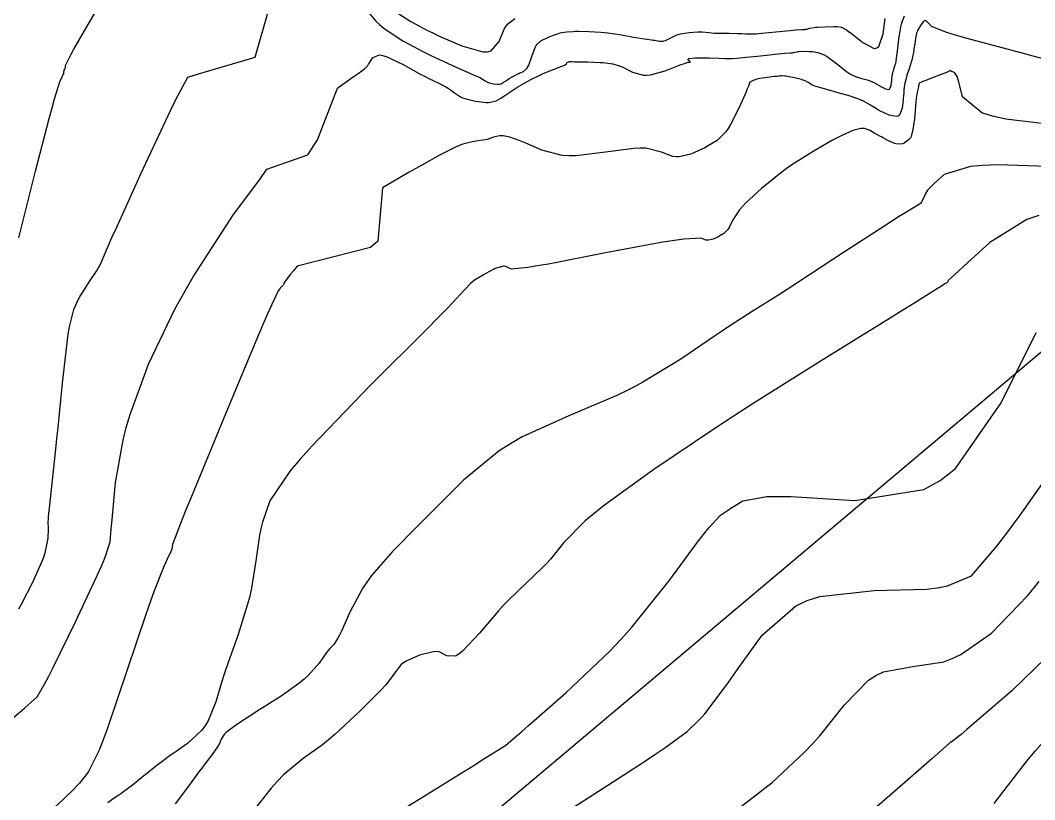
# Model space of a CAD drawing. Header units: metres. Extents: x 837476 to 838477, y 1189012 to 1191014.
# Drawn here: x 837896.8 to 837987.4, y 1190615.1 to 1190684.7 of the extents above; entities that cross this region are included whole.
import ezdxf

# ---------------------------------------------------------------- set-up
doc = ezdxf.new("R2010")
doc.units = ezdxf.units.M
doc.header["$LTSCALE"] = 0.3
for name, color, linetype in [('COTAS 10', 1, 'Continuous'), ('COTAS INT', 252, 'Continuous'), ('VIA2', 121, 'Continuous')]:
    doc.layers.add(name, color=color, linetype=linetype)

msp = doc.modelspace()

# ---------------------------------------------------------------- linework, layer by layer
at = {"layer": 'COTAS 10'}
for points in [[(837990.601, 1190680.581), (837985.921, 1190681.868), (837981.206, 1190683.112), (837980.279, 1190683.379), (837979.517, 1190683.612), (837978.135, 1190684.174), (837977.869, 1190684.464), (837977.811, 1190684.525), (837977.759, 1190684.578), (837977.63, 1190684.702), (837977.504, 1190684.675), (837977.454, 1190684.634), (837977.399, 1190684.578), (837977.146, 1190684.252), (837976.899, 1190683.819), (837976.847, 1190683.695), (837976.802, 1190683.569), (837976.699, 1190683.101), (837976.638, 1190682.615), (837976.6, 1190682.341), (837976.525, 1190681.836), (837976.417, 1190681.303), (837976.378, 1190681.147), (837976.334, 1190680.987), (837976.139, 1190680.381), (837975.946, 1190679.8), (837975.903, 1190679.656), (837975.864, 1190679.52), (837975.762, 1190679.092), (837975.701, 1190678.738), (837975.688, 1190678.649), (837975.678, 1190678.564), (837975.654, 1190678.288), (837975.626, 1190677.919), (837975.612, 1190677.774), (837975.595, 1190677.611), (837975.514, 1190676.87), (837975.275, 1190676.249), (837975.16, 1190676.162), (837975.022, 1190676.111), (837974.346, 1190676.235), (837973.594, 1190676.595), (837973.408, 1190676.693), (837973.233, 1190676.791), (837972.68, 1190677.14), (837972.077, 1190677.48), (837971.87, 1190677.572), (837971.646, 1190677.663), (837970.69, 1190677.983), (837969.683, 1190678.276), (837969.426, 1190678.349), (837969.178, 1190678.419), (837968.364, 1190678.644), (837967.714, 1190678.845), (837967.57, 1190678.9), (837967.443, 1190678.954), (837967.113, 1190679.147), (837966.788, 1190679.329), (837966.663, 1190679.376), (837966.524, 1190679.422), (837965.893, 1190679.575), (837965.283, 1190679.691), (837965.157, 1190679.713), (837965.048, 1190679.73), (837964.809, 1190679.755), (837964.705, 1190679.75), (837964.682, 1190679.748), (837964.661, 1190679.745), (837964.606, 1190679.734), (837964.567, 1190679.724), (837964.555, 1190679.723), (837964.544, 1190679.721), (837964.503, 1190679.719), (837964.319, 1190679.703), (837964.218, 1190679.693), (837964.095, 1190679.68), (837963.471, 1190679.614), (837962.811, 1190679.523), (837962.665, 1190679.495), (837962.536, 1190679.465), (837962.206, 1190679.345), (837962.027, 1190679.241), (837961.994, 1190679.22), (837961.967, 1190679.203), (837961.928, 1190679.174), (837961.785, 1190678.825), (837961.692, 1190678.607), (837961.577, 1190678.336), (837960.968, 1190676.92), (837960.203, 1190675.398), (837959.989, 1190675.06), (837959.774, 1190674.76), (837958.989, 1190673.977), (837958.149, 1190673.457), (837957.9, 1190673.321), (837957.643, 1190673.19), (837956.655, 1190672.745), (837955.621, 1190672.519), (837955.335, 1190672.525), (837955.049, 1190672.56), (837954.017, 1190672.934), (837952.626, 1190673.278), (837952.113, 1190673.295), (837951.544, 1190673.276), (837949.031, 1190672.925), (837946.409, 1190672.602), (837945.771, 1190672.603), (837945.173, 1190672.642), (837943.331, 1190673.107), (837941.927, 1190673.723), (837941.605, 1190673.857), (837941.311, 1190673.975), (837940.489, 1190674.27), (837939.88, 1190674.386), (837939.72, 1190674.39), (837939.564, 1190674.384), (837939.033, 1190674.261), (837938.456, 1190674.08), (837938.271, 1190674.036), (837938.074, 1190673.996), (837937.272, 1190673.874), (837936.286, 1190673.635), (837935.974, 1190673.521), (837935.644, 1190673.385), (837934.311, 1190672.724), (837932.635, 1190671.783), (837932.089, 1190671.472), (837931.508, 1190671.139), (837929.113, 1190669.754), (837928.692, 1190664.985), (837928.054, 1190664.428), (837921.484, 1190662.745), (837921.154, 1190662.343), (837920.882, 1190662.006), (837920.378, 1190661.322), (837920.263, 1190661.106), (837920.237, 1190661.063), (837920.213, 1190661.028), (837920.147, 1190660.963), (837920.057, 1190660.877), (837920.017, 1190660.829), (837919.972, 1190660.77), (837919.758, 1190660.47), (837918.86, 1190658.502), (837918.383, 1190657.392), (837917.808, 1190656.036), (837914.907, 1190649.097), (837912.052, 1190642.181), (837911.505, 1190640.84), (837911.063, 1190639.748), (837910.35, 1190637.875), (837910.33, 1190637.667), (837910.326, 1190637.624), (837910.322, 1190637.587), (837910.316, 1190637.505), (837910.202, 1190637.236), (837910.13, 1190637.081), (837910.041, 1190636.892), (837909.575, 1190635.916), (837908.721, 1190633.752), (837908.386, 1190632.813), (837908.01, 1190631.727), (837906.297, 1190626.578), (837904.556, 1190621.474), (837904.16, 1190620.416), (837903.803, 1190619.511), (837902.827, 1190617.529), (837902.045, 1190616.565), (837901.81, 1190616.303), (837901.567, 1190616.044), (837900.621, 1190615.125), (837899.801, 1190614.357)], [(837941.53, 1190611.431), (837947.491, 1190615.235), (837952.414, 1190618.415), (837953.444, 1190619.101), (837954.329, 1190619.703), (837956.32, 1190621.17), (837957.343, 1190622.155), (837957.617, 1190622.452), (837957.887, 1190622.76), (837958.83, 1190623.957), (837960.03, 1190625.618), (837960.463, 1190626.217), (837960.94, 1190626.877), (837963.024, 1190629.763), (837965.998, 1190632.374), (837967.036, 1190632.861), (837968.167, 1190633.245), (837973.024, 1190633.777), (837977.68, 1190633.894), (837978.684, 1190634.017), (837979.564, 1190634.178), (837981.713, 1190635.088), (837983.986, 1190637.743), (837984.945, 1190639.006), (837986.047, 1190640.498), (837991.215, 1190647.789)]]:
    msp.add_lwpolyline(points, dxfattribs=at)
at = {"layer": 'COTAS INT'}
for points in [[(837896.642, 1190632.133), (837896.889, 1190632.549), (837897.874, 1190634.442), (837898.731, 1190636.392), (837898.898, 1190636.845), (837899.034, 1190637.259), (837899.271, 1190638.437), (837899.294, 1190639.201), (837899.295, 1190639.354), (837899.293, 1190639.481), (837899.268, 1190639.729), (837899.295, 1190640.334), (837899.327, 1190640.686), (837899.369, 1190641.118), (837899.608, 1190643.346), (837899.937, 1190646.392), (837900.036, 1190647.341), (837900.138, 1190648.335), (837900.535, 1190652.304), (837900.944, 1190655.907), (837901.054, 1190656.67), (837901.161, 1190657.332), (837901.538, 1190658.875), (837901.977, 1190659.795), (837902.126, 1190660.064), (837902.285, 1190660.338), (837902.956, 1190661.379), (837903.572, 1190662.306), (837903.698, 1190662.509), (837903.803, 1190662.688), (837904.021, 1190663.141), (837904.614, 1190664.527), (837904.957, 1190665.295), (837905.377, 1190666.229), (837907.538, 1190670.99), (837909.759, 1190675.773), (837910.216, 1190676.721), (837910.605, 1190677.506), (837911.72, 1190679.628), (837912.695, 1190679.942), (837917.739, 1190681.413), (837920.127, 1190689.747)], [(837896.646, 1190665.274), (837896.903, 1190666.342), (837898.131, 1190671.247), (837899.356, 1190675.953), (837899.61, 1190676.897), (837899.828, 1190677.685), (837900.31, 1190679.233), (837900.509, 1190679.666), (837900.549, 1190679.75), (837900.582, 1190679.819), (837900.648, 1190679.942), (837900.662, 1190679.97), (837900.663, 1190679.979), (837900.664, 1190679.989), (837900.655, 1190680.029), (837900.644, 1190680.075), (837900.643, 1190680.088), (837900.644, 1190680.101), (837900.652, 1190680.151), (837900.675, 1190680.211), (837900.684, 1190680.231), (837900.695, 1190680.252), (837900.746, 1190680.34), (837900.791, 1190680.45), (837900.799, 1190680.485), (837900.805, 1190680.522), (837900.807, 1190680.672), (837901.287, 1190681.638), (837901.593, 1190682.19), (837901.975, 1190682.865), (837903.981, 1190686.329)], [(837927.465, 1190685.89), (837928.52, 1190684.637), (837928.88, 1190684.308), (837929.271, 1190683.987), (837930.928, 1190682.891), (837932.785, 1190681.893), (837933.301, 1190681.633), (837933.819, 1190681.381), (837935.693, 1190680.531), (837937.236, 1190679.858), (837937.543, 1190679.717), (837937.799, 1190679.596), (837938.29, 1190679.322), (837938.494, 1190679.191), (837938.569, 1190679.159), (837938.651, 1190679.13), (837939.014, 1190679.041), (837939.374, 1190678.998), (837939.455, 1190678.997), (837939.528, 1190679), (837939.724, 1190679.052), (837939.882, 1190679.148), (837939.931, 1190679.179), (837939.982, 1190679.212), (837940.188, 1190679.349), (837940.43, 1190679.504), (837940.504, 1190679.549), (837940.581, 1190679.595), (837940.885, 1190679.767), (837941.208, 1190679.931), (837941.297, 1190679.972), (837941.386, 1190680.011), (837941.705, 1190680.136), (837942.012, 1190680.411), (837942.094, 1190680.545), (837942.173, 1190680.704), (837942.446, 1190681.488), (837942.734, 1190682.284), (837942.823, 1190682.451), (837942.915, 1190682.595), (837943.282, 1190682.92), (837943.688, 1190683.097), (837943.806, 1190683.147), (837943.926, 1190683.198), (837944.377, 1190683.384), (837944.843, 1190683.546), (837944.972, 1190683.582), (837945.101, 1190683.613), (837945.566, 1190683.692), (837946.151, 1190683.729), (837946.356, 1190683.734), (837946.579, 1190683.736), (837947.539, 1190683.726), (837948.616, 1190683.666), (837948.913, 1190683.637), (837949.208, 1190683.603), (837950.271, 1190683.436), (837951.258, 1190683.256), (837951.506, 1190683.214), (837951.743, 1190683.175), (837952.511, 1190683.062), (837953.135, 1190682.973), (837953.282, 1190682.95), (837953.419, 1190682.927), (837953.818, 1190682.846), (837954.171, 1190682.843), (837954.277, 1190682.868), (837954.387, 1190682.905), (837954.816, 1190683.132), (837955.349, 1190683.39), (837955.525, 1190683.446), (837955.712, 1190683.496), (837956.491, 1190683.621), (837957.286, 1190683.672), (837957.484, 1190683.675), (837957.673, 1190683.673), (837958.273, 1190683.628), (837958.739, 1190683.571), (837958.843, 1190683.561), (837958.937, 1190683.555), (837959.183, 1190683.555), (837959.426, 1190683.567), (837959.517, 1190683.568), (837959.619, 1190683.568), (837960.073, 1190683.56), (837960.808, 1190683.54), (837961.2, 1190683.529), (837961.54, 1190683.519), (837961.627, 1190683.515), (837961.71, 1190683.512), (837961.985, 1190683.498), (837962.485, 1190683.517), (837962.71, 1190683.535), (837962.974, 1190683.558), (837964.241, 1190683.685), (837965.515, 1190683.815), (837965.784, 1190683.84), (837966.016, 1190683.859), (837966.548, 1190683.89), (837966.837, 1190683.906), (837966.916, 1190683.917), (837966.994, 1190683.93), (837967.27, 1190683.999), (837967.653, 1190684.074), (837967.798, 1190684.091), (837967.96, 1190684.106), (837968.686, 1190684.144), (837969.41, 1190684.155), (837969.572, 1190684.153), (837969.716, 1190684.148), (837970.094, 1190684.111), (837970.549, 1190683.865), (837970.742, 1190683.729), (837970.964, 1190683.564), (837972.005, 1190682.72), (837973.033, 1190682.211), (837973.246, 1190682.257), (837973.428, 1190682.383), (837973.826, 1190683.512), (837974.009, 1190684.88)], [(837930.475, 1190685.366), (837931.642, 1190684.595), (837933.133, 1190683.814), (837933.612, 1190683.582), (837934.12, 1190683.343), (837936.195, 1190682.423), (837938.083, 1190681.897), (837938.474, 1190681.907), (837938.808, 1190681.985), (837939.536, 1190682.825), (837939.967, 1190683.919), (837940.114, 1190684.157), (837940.273, 1190684.366), (837940.945, 1190684.884)], [(837895.62, 1190621.971), (837897.134, 1190623.261), (837897.447, 1190623.529), (837897.712, 1190623.758), (837898.286, 1190624.262), (837898.973, 1190625.443), (837899.312, 1190626.099), (837899.714, 1190626.897), (837901.7, 1190630.967), (837903.637, 1190635.103), (837904.009, 1190635.943), (837904.309, 1190636.651), (837904.799, 1190638.104), (837904.887, 1190639.277), (837904.934, 1190639.808), (837904.991, 1190640.428), (837905.278, 1190643.414), (837905.943, 1190647.207), (837906.238, 1190648.336), (837906.581, 1190649.5), (837908.222, 1190653.986), (837910.575, 1190658.905), (837911.367, 1190660.34), (837912.22, 1190661.808), (837915.807, 1190667.375), (837918.153, 1190670.482), (837918.775, 1190671.402), (837922.46, 1190672.699), (837923.304, 1190674.047), (837925.11, 1190678.64), (837925.457, 1190678.908), (837925.762, 1190679.141), (837926.508, 1190679.678), (837926.945, 1190679.969), (837927.054, 1190680.045), (837927.158, 1190680.12), (837927.493, 1190680.379), (837927.794, 1190680.685), (837927.876, 1190680.79), (837927.959, 1190680.903), (837928.255, 1190681.388), (837928.848, 1190681.623), (837929.118, 1190681.58), (837929.434, 1190681.489), (837930.955, 1190680.769), (837932.552, 1190679.885), (837932.915, 1190679.692), (837933.245, 1190679.52), (837934.15, 1190679.085), (837934.777, 1190678.776), (837934.931, 1190678.685), (837935.077, 1190678.59), (837935.533, 1190678.228), (837936.066, 1190677.885), (837936.261, 1190677.803), (837936.476, 1190677.726), (837937.423, 1190677.495), (837938.364, 1190677.381), (837938.576, 1190677.378), (837938.766, 1190677.387), (837939.278, 1190677.523), (837939.691, 1190677.773), (837939.819, 1190677.854), (837939.954, 1190677.941), (837940.492, 1190678.299), (837941.122, 1190678.705), (837941.316, 1190678.822), (837941.517, 1190678.942), (837942.312, 1190679.391), (837943.157, 1190679.821), (837943.39, 1190679.928), (837943.622, 1190680.03), (837944.456, 1190680.355), (837945.128, 1190680.606), (837945.259, 1190680.661), (837945.365, 1190680.709), (837945.546, 1190680.832), (837945.571, 1190680.901), (837945.578, 1190680.916), (837945.586, 1190680.928), (837945.618, 1190680.957), (837945.653, 1190680.972), (837945.664, 1190680.976), (837945.674, 1190680.981), (837945.713, 1190680.997), (837945.754, 1190681.011), (837945.776, 1190681.017), (837945.816, 1190681.023), (837946.09, 1190681.021), (837946.248, 1190681.018), (837946.442, 1190681.015), (837947.441, 1190680.992), (837948.533, 1190680.949), (837948.786, 1190680.933), (837949.017, 1190680.914), (837949.671, 1190680.83), (837950.255, 1190680.657), (837950.441, 1190680.582), (837950.639, 1190680.496), (837951.441, 1190680.091), (837952.421, 1190679.817), (837952.73, 1190679.814), (837953.056, 1190679.843), (837954.369, 1190680.212), (837955.545, 1190680.678), (837955.785, 1190680.767), (837955.986, 1190680.84), (837956.404, 1190680.963), (837956.54, 1190680.977), (837956.564, 1190680.982), (837956.583, 1190680.987), (837956.602, 1190681.007), (837956.564, 1190681.046), (837956.546, 1190681.062), (837956.525, 1190681.08), (837956.425, 1190681.166), (837956.403, 1190681.255), (837956.432, 1190681.275), (837956.475, 1190681.293), (837956.756, 1190681.343), (837957.074, 1190681.37), (837957.141, 1190681.374), (837957.198, 1190681.377), (837957.327, 1190681.376), (837957.386, 1190681.369), (837957.399, 1190681.368), (837957.411, 1190681.367), (837957.442, 1190681.367), (837957.586, 1190681.366), (837957.668, 1190681.364), (837957.769, 1190681.361), (837958.289, 1190681.348), (837959.19, 1190681.323), (837959.671, 1190681.31), (837960.041, 1190681.299), (837960.119, 1190681.297), (837960.185, 1190681.295), (837960.332, 1190681.289), (837960.767, 1190681.325), (837961.015, 1190681.35), (837961.318, 1190681.381), (837962.87, 1190681.544), (837964.44, 1190681.709), (837964.754, 1190681.74), (837965.016, 1190681.765), (837965.525, 1190681.804), (837965.691, 1190681.814), (837965.735, 1190681.82), (837965.78, 1190681.827), (837965.938, 1190681.867), (837966.157, 1190681.91), (837966.24, 1190681.919), (837966.332, 1190681.928), (837966.747, 1190681.95), (837967.229, 1190681.943), (837967.364, 1190681.933), (837967.5, 1190681.92), (837967.994, 1190681.843), (837968.569, 1190681.617), (837968.755, 1190681.509), (837968.954, 1190681.381), (837969.769, 1190680.757), (837970.553, 1190680.134), (837970.732, 1190680.008), (837970.894, 1190679.901), (837971.339, 1190679.681), (837971.704, 1190679.58), (837971.815, 1190679.549), (837971.93, 1190679.516), (837972.381, 1190679.385), (837972.808, 1190679.241), (837972.909, 1190679.201), (837973.001, 1190679.159), (837973.271, 1190679.008), (837973.518, 1190678.851), (837973.597, 1190678.807), (837973.68, 1190678.763), (837974.017, 1190678.602), (837974.319, 1190678.547), (837974.381, 1190678.57), (837974.433, 1190678.609), (837974.54, 1190678.887), (837974.576, 1190679.218), (837974.583, 1190679.291), (837974.589, 1190679.356), (837974.602, 1190679.521), (837974.613, 1190679.644), (837974.617, 1190679.683), (837974.623, 1190679.722), (837974.65, 1190679.881), (837974.696, 1190680.073), (837974.713, 1190680.134), (837974.733, 1190680.198), (837974.819, 1190680.458), (837974.906, 1190680.729), (837974.926, 1190680.8), (837974.944, 1190680.87), (837974.992, 1190681.109), (837975.05, 1190681.543), (837975.074, 1190681.736), (837975.102, 1190681.961), (837975.231, 1190683.035), (837975.4, 1190684.133), (837975.453, 1190684.373), (837975.509, 1190684.585), (837975.735, 1190685.117)], [(837990.696, 1190675.159), (837984.764, 1190675.871), (837983.6, 1190676.15), (837982.644, 1190676.463), (837980.921, 1190677.888), (837980.586, 1190679.228), (837980.505, 1190679.488), (837980.43, 1190679.7), (837980.2, 1190680.063), (837980.041, 1190680.105), (837980.009, 1190680.114), (837979.984, 1190680.122), (837979.937, 1190680.141), (837979.919, 1190680.158), (837979.912, 1190680.164), (837979.904, 1190680.172), (837979.864, 1190680.204), (837979.822, 1190680.227), (837979.812, 1190680.228), (837979.802, 1190680.226), (837979.771, 1190680.2), (837979.543, 1190680.089), (837979.409, 1190680.033), (837979.244, 1190679.967), (837978.39, 1190679.637), (837977.54, 1190679.31), (837977.377, 1190679.245), (837977.245, 1190679.191), (837977.031, 1190679.091), (837977.001, 1190678.953), (837976.985, 1190678.876), (837976.967, 1190678.782), (837976.873, 1190678.303), (837976.779, 1190677.753), (837976.759, 1190677.615), (837976.743, 1190677.483), (837976.706, 1190677.055), (837976.68, 1190676.641), (837976.67, 1190676.518), (837976.659, 1190676.39), (837976.608, 1190675.896), (837976.546, 1190675.409), (837976.527, 1190675.286), (837976.509, 1190675.168), (837976.437, 1190674.782), (837976.368, 1190674.485), (837976.352, 1190674.422), (837976.336, 1190674.368), (837976.287, 1190674.244), (837976.208, 1190674.15), (837976.174, 1190674.115), (837976.133, 1190674.076), (837975.94, 1190673.904), (837975.699, 1190673.743), (837975.628, 1190673.711), (837975.556, 1190673.684), (837975.279, 1190673.634), (837974.944, 1190673.679), (837974.834, 1190673.713), (837974.718, 1190673.756), (837974.238, 1190673.988), (837973.775, 1190674.241), (837973.669, 1190674.297), (837973.574, 1190674.347), (837973.311, 1190674.475), (837973.081, 1190674.595), (837973.007, 1190674.64), (837972.928, 1190674.69), (837972.602, 1190674.91), (837972.157, 1190675.055), (837972.002, 1190675.058), (837971.834, 1190675.044), (837971.113, 1190674.857), (837970.078, 1190674.395), (837969.711, 1190674.207), (837969.311, 1190673.993), (837967.576, 1190673.005), (837965.674, 1190671.792), (837965.168, 1190671.436), (837964.67, 1190671.071), (837962.947, 1190669.684), (837961.544, 1190668.377), (837961.249, 1190668.064), (837960.994, 1190667.771), (837960.41, 1190666.89), (837960.089, 1190666.248), (837960, 1190666.106), (837959.911, 1190665.98), (837959.591, 1190665.657), (837959.251, 1190665.447), (837959.15, 1190665.392), (837959.046, 1190665.339), (837958.646, 1190665.159), (837958.228, 1190665.067), (837958.112, 1190665.069), (837957.996, 1190665.084), (837957.578, 1190665.235), (837956.014, 1190665.174), (837955.176, 1190665.054), (837954.161, 1190664.89), (837949.033, 1190663.924), (837943.927, 1190662.94), (837942.927, 1190662.764), (837942.106, 1190662.63), (837940.634, 1190662.494), (837940.367, 1190662.611), (837940.305, 1190662.637), (837940.25, 1190662.659), (837940.093, 1190662.715), (837939.977, 1190662.737), (837939.947, 1190662.738), (837939.917, 1190662.737), (837939.816, 1190662.714), (837939.706, 1190662.679), (837939.671, 1190662.671), (837939.634, 1190662.663), (837939.481, 1190662.64), (837939.172, 1190662.528), (837939.037, 1190662.464), (837938.879, 1190662.386), (837938.128, 1190661.986), (837937.333, 1190661.485), (837937.148, 1190661.344), (837936.977, 1190661.202), (837936.486, 1190660.678), (837934.944, 1190659.031), (837934.111, 1190658.18), (837933.102, 1190657.158), (837927.991, 1190652.043), (837922.812, 1190646.677), (837921.759, 1190645.498), (837920.872, 1190644.452), (837919.045, 1190641.781), (837918.399, 1190639.862), (837918.256, 1190639.29), (837918.128, 1190638.701), (837917.797, 1190636.426), (837917.414, 1190633.963), (837917.254, 1190633.255), (837917.071, 1190632.536), (837916.214, 1190629.845), (837915.295, 1190627.239), (837915.073, 1190626.574), (837914.864, 1190625.933), (837914.226, 1190623.822), (837913.506, 1190622.061), (837913.246, 1190621.642), (837912.959, 1190621.251), (837911.703, 1190620.087), (837910.396, 1190619.179), (837910.077, 1190618.951), (837909.776, 1190618.733), (837908.847, 1190618.029), (837908.039, 1190617.389), (837907.814, 1190617.211), (837907.59, 1190617.033), (837906.776, 1190616.388), (837906.02, 1190615.804), (837905.832, 1190615.665), (837905.652, 1190615.536), (837905.077, 1190615.149), (837904.579, 1190614.792)], [(837990.335, 1190671.592), (837984.032, 1190671.799), (837982.735, 1190671.752), (837981.631, 1190671.659), (837979.265, 1190670.949), (837978.368, 1190670.122), (837978.191, 1190669.957), (837978.046, 1190669.819), (837977.781, 1190669.552), (837977.69, 1190669.388), (837977.654, 1190669.315), (837977.614, 1190669.231), (837977.43, 1190668.828), (837977.208, 1190668.428), (837977.144, 1190668.346), (837977.078, 1190668.276), (837976.831, 1190668.126), (837975.686, 1190667.453), (837975.055, 1190667.054), (837974.287, 1190666.563), (837970.379, 1190664.018), (837966.194, 1190661.286), (837965.253, 1190660.677), (837964.405, 1190660.131), (837962.126, 1190658.689), (837960.137, 1190657.414), (837959.472, 1190656.973), (837958.757, 1190656.495), (837955.762, 1190654.45), (837952.209, 1190652.279), (837951.142, 1190651.721), (837950.04, 1190651.181), (837945.762, 1190649.387), (837941.575, 1190647.485), (837940.53, 1190646.878), (837939.536, 1190646.236), (837936.36, 1190643.625), (837933.653, 1190640.92), (837932.954, 1190640.218), (837932.277, 1190639.537), (837930.017, 1190637.247), (837928.144, 1190635.105), (837927.712, 1190634.518), (837927.317, 1190633.933), (837926.204, 1190631.839), (837925.453, 1190630.13), (837925.288, 1190629.787), (837925.14, 1190629.502), (837924.758, 1190628.944), (837924.397, 1190628.575), (837924.263, 1190628.409), (837924.113, 1190628.216), (837923.447, 1190627.287), (837922.475, 1190626.169), (837922.133, 1190625.856), (837921.759, 1190625.542), (837920.145, 1190624.398), (837918.446, 1190623.317), (837918.019, 1190623.042), (837917.611, 1190622.778), (837916.295, 1190621.915), (837915.325, 1190621.215), (837915.136, 1190621.054), (837914.98, 1190620.907), (837914.704, 1190620.495), (837914.547, 1190620.089), (837914.467, 1190619.946), (837914.37, 1190619.79), (837913.89, 1190619.116), (837913.197, 1190618.2), (837912.968, 1190617.891), (837912.721, 1190617.559), (837911.693, 1190616.158), (837910.612, 1190614.716)], [(837987.714, 1190667.275), (837986.645, 1190666.914), (837983.337, 1190664.866), (837981.023, 1190662.749), (837980.58, 1190662.344), (837980.224, 1190662.017), (837979.654, 1190661.491), (837979.639, 1190661.466), (837979.634, 1190661.454), (837979.627, 1190661.441), (837979.599, 1190661.378), (837979.564, 1190661.316), (837979.554, 1190661.303), (837979.544, 1190661.292), (837979.505, 1190661.269), (837979.327, 1190661.164), (837979.228, 1190661.101), (837979.108, 1190661.025), (837978.498, 1190660.627), (837976.551, 1190659.403), (837975.588, 1190658.804), (837974.441, 1190658.094), (837968.771, 1190654.59), (837962.228, 1190650.479), (837960.531, 1190649.385), (837958.884, 1190648.311), (837953.353, 1190644.59), (837948.951, 1190641.401), (837948.016, 1190640.661), (837947.204, 1190639.984), (837945.298, 1190638.055), (837944.113, 1190636.569), (837943.756, 1190636.171), (837943.386, 1190635.779), (837941.945, 1190634.41), (837940.378, 1190632.918), (837939.928, 1190632.449), (837939.472, 1190631.955), (837937.768, 1190629.967), (837936.26, 1190628.348), (837935.927, 1190628.087), (837935.632, 1190627.908), (837934.869, 1190627.936), (837934.175, 1190628.283), (837933.921, 1190628.304), (837933.641, 1190628.292), (837932.41, 1190627.981), (837931.241, 1190627.453), (837931, 1190627.306), (837930.795, 1190627.157), (837930.354, 1190626.616), (837929.724, 1190625.723), (837929.4, 1190625.353), (837929.012, 1190624.93), (837927.069, 1190622.959), (837924.856, 1190620.903), (837924.298, 1190620.426), (837923.762, 1190619.989), (837922.024, 1190618.744), (837920.274, 1190617.302), (837919.731, 1190616.74), (837919.163, 1190616.109), (837916.902, 1190613.243)], [(837929.801, 1190613.52), (837936.005, 1190617.371), (837937.202, 1190618.114), (837938.173, 1190618.717), (837939.801, 1190619.731), (837939.943, 1190619.822), (837939.978, 1190619.845), (837940.011, 1190619.866), (837940.111, 1190619.93), (837940.989, 1190620.681), (837941.513, 1190621.136), (837942.158, 1190621.697), (837945.498, 1190624.613), (837949.419, 1190628.344), (837950.431, 1190629.419), (837951.409, 1190630.512), (837954.675, 1190634.613), (837957.241, 1190638.081), (837957.779, 1190638.776), (837958.241, 1190639.356), (837959.288, 1190640.492), (837959.933, 1190640.923), (837960.143, 1190641.059), (837960.366, 1190641.201), (837961.283, 1190641.775), (837963.428, 1190642.157), (837964.425, 1190642.179), (837965.597, 1190642.164), (837971.283, 1190641.807), (837977.443, 1190642.781), (837978.913, 1190643.606), (837980.281, 1190644.671), (837984.37, 1190650.523), (837987.475, 1190656.815)], [(838000, 1190643.074), (837999.651, 1190642.548), (837998.767, 1190641.23), (837995.3, 1190636.166), (837991.528, 1190631.199), (837990.451, 1190629.941), (837989.359, 1190628.734), (837985.3, 1190624.8), (837981.946, 1190621.904), (837981.299, 1190621.351), (837980.775, 1190620.907), (837979.897, 1190620.204), (837979.821, 1190620.189), (837979.801, 1190620.18), (837979.782, 1190620.168), (837979.719, 1190620.103), (837978.166, 1190618.73), (837977.208, 1190617.892), (837976.02, 1190616.856), (837969.822, 1190611.465)], [(837960.14, 1190613.684), (837963.905, 1190616.607), (837966.757, 1190619.287), (837967.473, 1190620.037), (837968.158, 1190620.79), (837970.366, 1190623.54), (837972.518, 1190625.755), (837973.167, 1190626.172), (837973.839, 1190626.503), (837976.46, 1190626.99), (837979.227, 1190627.401), (837979.992, 1190627.684), (837980.755, 1190628.041), (837983.507, 1190629.944), (837986.711, 1190633.294), (837987.76, 1190634.563)], [(837983.745, 1190614.728), (837986.617, 1190618.494), (837987.391, 1190619.409), (837988.156, 1190620.267), (837990.839, 1190622.906), (837993.394, 1190625.378), (837994.078, 1190626.131), (837994.751, 1190626.915), (837997.094, 1190629.996), (837999.69, 1190633.844), (838000, 1190634.316)]]:
    msp.add_lwpolyline(points, dxfattribs=at)
at = {"layer": 'VIA2'}
msp.add_line((838057.02, 1190713.253), (837900.835, 1190581.693), dxfattribs=at)

doc.saveas('drawing.dxf')
